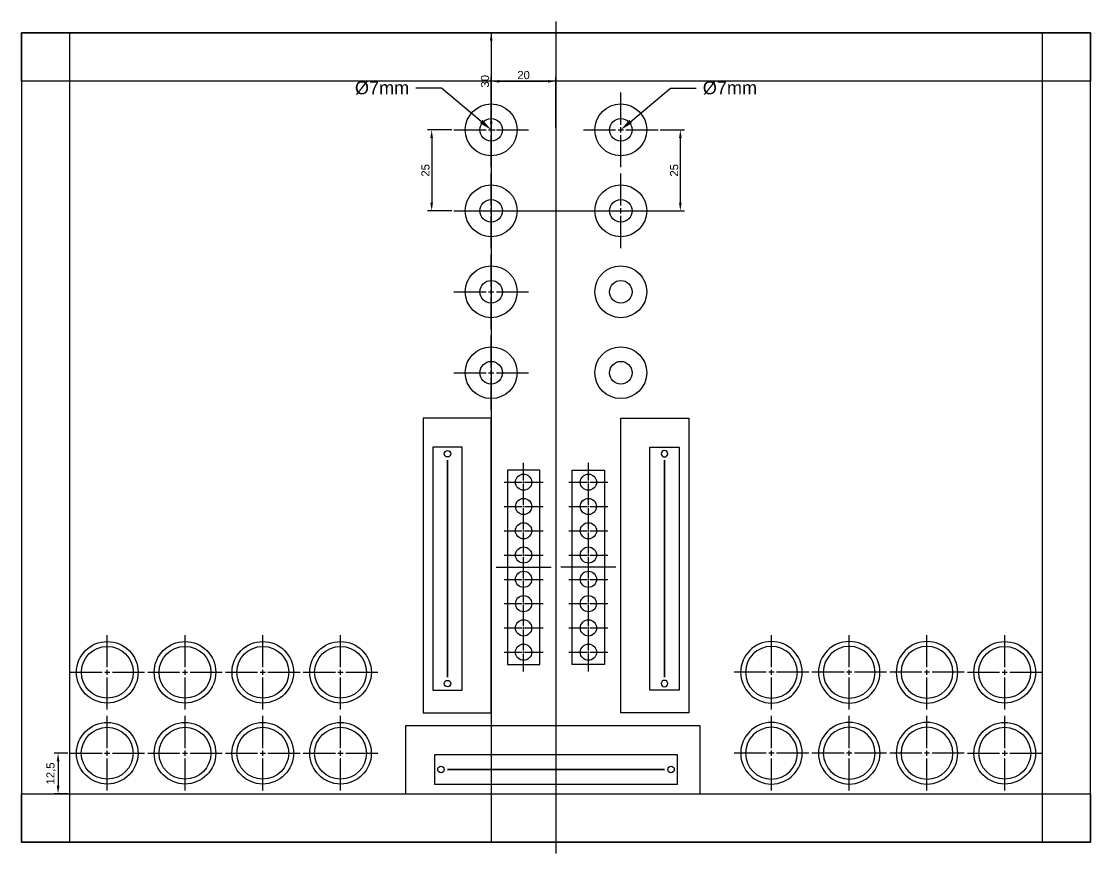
# Model space of a CAD drawing. Header units: millimetres. Extents: x -366 to 391, y -4 to 567.
# Drawn here: x 0 to 330, y -3.5 to 253.5 of the extents above; entities that cross this region are included whole.
import ezdxf
from ezdxf import colors
from ezdxf.entities.mleader import LeaderData, LeaderLine
from ezdxf.math import Vec2, Vec3

# ---------------------------------------------------------------- set-up
doc = ezdxf.new("R2010")
doc.units = ezdxf.units.MM
doc.linetypes.add('CENTER2', pattern=[28.575, 19.05, -3.175, 3.175, -3.175])
doc.styles.get("Standard").update_dxf_attribs({"font": 'arial.ttf'})
doc.dimstyles.new('ISO-25', dxfattribs={"dimtxt": 2.5, "dimasz": 2.5, "dimexe": 1.25, "dimexo": 0.625, "dimtad": 1, "dimtxsty": 'Standard', "dimcen": 2.5, "dimadec": 0, "dimazin": 0, "dimtfac": 1, "dimtmove": 0, "dimatfit": 3, "dimfxl": 1, "dimarcsym": 0})

# ---------------------------------------------------------------- blocks, each defined once
blk = doc.blocks.new('*U2')
at = {"color": 0, "lineweight": 25, "transparency": 16777216}
blk.add_line((0, 128.5), (0, -128.5), dxfattribs=at)
blk = doc.blocks.new('*U3')
at = {"color": 0, "lineweight": 25, "transparency": 16777216}
for p, q in [((0, 1.6), (0, 11.5)), ((-11.5, 0), (-1.6, 0)), ((1.6, 0), (11.5, 0)), ((0, -11.5), (0, -1.6))]:
    blk.add_line(p, q, dxfattribs=at)
at = {"color": 0, "linetype": 'Continuous', "lineweight": 25, "transparency": 16777216}
for p, q in [((-0.8, 0), (0.8, 0)), ((0, -0.8), (0, 0.8))]:
    blk.add_line(p, q, dxfattribs=at)
blk = doc.blocks.new('*D4')
at = {"color": 0, "lineweight": -2, "transparency": 16777216}
for p, q in [((145, 247.5), (145, 222.5)), ((145.63, 250), (146.25, 250)), ((145.63, 220), (146.25, 220))]:
    blk.add_line(p, q, dxfattribs=at)
at = {"color": 0, "lineweight": 25, "transparency": 16777216}
for points in [[(144.58, 247.5), (145.42, 247.5), (145, 250)], [(144.58, 222.5), (145.42, 222.5), (145, 220)]]:
    blk.add_solid(points, dxfattribs=at)
at = {"layer": 'Defpoints', "color": 0, "lineweight": 25, "transparency": 16777216}
for p in [(145, 250), (145, 220), (145, 220)]:
    blk.add_point(p, dxfattribs=at)
at = {"color": 0, "lineweight": 25, "transparency": 16777216, "insert": (143.1, 235), "char_height": 2.5, "attachment_point": 5, "rotation": 90}
blk.add_mtext('30', dxfattribs=at)
blk = doc.blocks.new('*U5')
at = {"color": 0, "lineweight": 25, "transparency": 16777216}
for p, q in [((0, 1.6), (0, 11.5)), ((-11.5, 0), (-1.6, 0)), ((1.6, 0), (11.5, 0)), ((0, -11.5), (0, -1.6))]:
    blk.add_line(p, q, dxfattribs=at)
at = {"color": 0, "linetype": 'Continuous', "lineweight": 25, "transparency": 16777216}
for p, q in [((-0.8, 0), (0.8, 0)), ((0, -0.8), (0, 0.8))]:
    blk.add_line(p, q, dxfattribs=at)
blk = doc.blocks.new('*D6')
at = {"color": 0, "lineweight": -2, "transparency": 16777216}
for p, q in [((132.88, 220), (125.38, 220)), ((126.63, 217.5), (126.63, 197.5)), ((132.88, 195), (125.38, 195))]:
    blk.add_line(p, q, dxfattribs=at)
at = {"color": 0, "lineweight": 25, "transparency": 16777216}
for points in [[(126.21, 217.5), (127.04, 217.5), (126.63, 220)], [(126.21, 197.5), (127.04, 197.5), (126.63, 195)]]:
    blk.add_solid(points, dxfattribs=at)
at = {"layer": 'Defpoints', "color": 0, "lineweight": 25, "transparency": 16777216}
for p in [(133.5, 220), (126.63, 195), (133.5, 195)]:
    blk.add_point(p, dxfattribs=at)
at = {"color": 0, "lineweight": 25, "transparency": 16777216, "insert": (124.72, 207.5), "char_height": 2.5, "attachment_point": 5, "rotation": 90}
blk.add_mtext('25', dxfattribs=at)
blk = doc.blocks.new('*U11')
at = {"color": 0, "lineweight": 25, "transparency": 16777216}
for p, q in [((0, 1.6), (0, 11.5)), ((-11.5, 0), (-1.6, 0)), ((1.6, 0), (11.5, 0)), ((0, -11.5), (0, -1.6))]:
    blk.add_line(p, q, dxfattribs=at)
at = {"color": 0, "linetype": 'Continuous', "lineweight": 25, "transparency": 16777216}
for p, q in [((-0.8, 0), (0.8, 0)), ((0, -0.8), (0, 0.8))]:
    blk.add_line(p, q, dxfattribs=at)
blk = doc.blocks.new('*U17')
at = {"color": 0, "lineweight": 25, "transparency": 16777216}
for p, q in [((0, 1.6), (0, 11.5)), ((-11.5, 0), (-1.6, 0)), ((1.6, 0), (11.5, 0)), ((0, -11.5), (0, -1.6))]:
    blk.add_line(p, q, dxfattribs=at)
at = {"color": 0, "linetype": 'Continuous', "lineweight": 25, "transparency": 16777216}
for p, q in [((-0.8, 0), (0.8, 0)), ((0, -0.8), (0, 0.8))]:
    blk.add_line(p, q, dxfattribs=at)
blk = doc.blocks.new('*D18')
at = {"color": 0, "lineweight": -2, "transparency": 16777216}
for p, q in [((145, 220.63), (145, 236.25)), ((147.5, 235), (162.5, 235)), ((165, 220.63), (165, 236.25))]:
    blk.add_line(p, q, dxfattribs=at)
at = {"color": 0, "lineweight": 25, "transparency": 16777216}
for points in [[(147.5, 235.42), (147.5, 234.58), (145, 235)], [(162.5, 235.42), (162.5, 234.58), (165, 235)]]:
    blk.add_solid(points, dxfattribs=at)
at = {"layer": 'Defpoints', "color": 0, "lineweight": 25, "transparency": 16777216}
for p in [(165, 235), (145, 220), (165, 220)]:
    blk.add_point(p, dxfattribs=at)
at = {"color": 0, "lineweight": 25, "transparency": 16777216, "insert": (155, 236.9), "char_height": 2.5, "attachment_point": 5}
blk.add_mtext('20', dxfattribs=at)
blk = doc.blocks.new('LinPot')
at = {"color": 7, "lineweight": 25}
for p, q in [((7.5, 11), (7.5, 78)), ((7.5, 78), (7.5, 11))]:
    blk.add_line(p, q, dxfattribs=at)
for points in [[(0, 0), (21, 0), (21, 91), (0, 91)], [(3, 7), (12, 7), (12, 82), (3, 82)]]:
    blk.add_lwpolyline(points, close=True, dxfattribs=at)
for centre in [(7.5, 80), (7.5, 9)]:
    blk.add_circle(centre, 1, dxfattribs=at)
blk = doc.blocks.new('*U31')
at = {"color": 0, "lineweight": 25, "transparency": 16777216}
for p, q in [((0, 1.6), (0, 11.5)), ((-11.5, 0), (-1.6, 0)), ((1.6, 0), (11.5, 0)), ((0, -11.5), (0, -1.6))]:
    blk.add_line(p, q, dxfattribs=at)
at = {"color": 0, "linetype": 'Continuous', "lineweight": 25, "transparency": 16777216}
for p, q in [((-0.8, 0), (0.8, 0)), ((0, -0.8), (0, 0.8))]:
    blk.add_line(p, q, dxfattribs=at)
blk = doc.blocks.new('*U70')
at = {"color": 0, "linetype": 'CENTER2', "lineweight": 25, "transparency": 16777216}
for p, q in [((0, 1.6), (0, 11.5)), ((-11.5, 0), (-1.6, 0)), ((1.6, 0), (11.5, 0)), ((0, -11.5), (0, -1.6))]:
    blk.add_line(p, q, dxfattribs=at)
at = {"color": 0, "linetype": 'Continuous', "lineweight": 25, "transparency": 16777216}
for p, q in [((-0.8, 0), (0.8, 0)), ((0, -0.8), (0, 0.8))]:
    blk.add_line(p, q, dxfattribs=at)
blk = doc.blocks.new('Button')
at = {"color": 7, "lineweight": 25}
for radius in [9.5, 8]:
    blk.add_circle((0, 0), radius, dxfattribs=at)
at = {"color": 7, "linetype": 'CENTER2', "lineweight": 25}
blk.add_blockref('*U70', (0, 0), dxfattribs=at)
blk = doc.blocks.new('*U30')
at = {"color": 0, "lineweight": 25, "transparency": 16777216}
for p, q in [((0, 1.6), (0, 11.5)), ((-11.5, 0), (-1.6, 0)), ((1.6, 0), (11.5, 0)), ((0, -11.5), (0, -1.6))]:
    blk.add_line(p, q, dxfattribs=at)
at = {"color": 0, "linetype": 'Continuous', "lineweight": 25, "transparency": 16777216}
for p, q in [((-0.8, 0), (0.8, 0)), ((0, -0.8), (0, 0.8))]:
    blk.add_line(p, q, dxfattribs=at)
blk = doc.blocks.new('*D32')
at = {"color": 0, "lineweight": -2, "transparency": 16777216}
for p, q in [((14.38, 27.5), (10.08, 27.5)), ((11.33, 25), (11.33, 17.5)), ((14.38, 15), (10.08, 15))]:
    blk.add_line(p, q, dxfattribs=at)
at = {"color": 0, "lineweight": 25, "transparency": 16777216}
for points in [[(10.91, 25), (11.75, 25), (11.33, 27.5)], [(10.91, 17.5), (11.75, 17.5), (11.33, 15)]]:
    blk.add_solid(points, dxfattribs=at)
at = {"layer": 'Defpoints', "color": 0, "lineweight": 25, "transparency": 16777216}
for p in [(15, 27.5), (11.33, 15), (15, 15)]:
    blk.add_point(p, dxfattribs=at)
at = {"color": 0, "lineweight": 25, "transparency": 16777216, "insert": (9.2, 21.25), "char_height": 2.5, "attachment_point": 5, "rotation": 90}
blk.add_mtext('12,5', dxfattribs=at)
blk = doc.blocks.new('*U35')
at = {"color": 0, "lineweight": 25, "transparency": 16777216}
for p, q in [((0, 0.5), (0, 6)), ((-6, 0), (-0.5, 0)), ((0.5, 0), (6, 0)), ((0, -6), (0, -0.5))]:
    blk.add_line(p, q, dxfattribs=at)
at = {"color": 0, "linetype": 'Continuous', "lineweight": 25, "transparency": 16777216}
for p, q in [((-0.25, 0), (0.25, 0)), ((0, -0.25), (0, 0.25))]:
    blk.add_line(p, q, dxfattribs=at)
blk = doc.blocks.new('*U36')
at = {"color": 0, "lineweight": 25, "transparency": 16777216}
for p, q in [((0, 0.5), (0, 6)), ((-6, 0), (-0.5, 0)), ((0.5, 0), (6, 0)), ((0, -6), (0, -0.5))]:
    blk.add_line(p, q, dxfattribs=at)
at = {"color": 0, "linetype": 'Continuous', "lineweight": 25, "transparency": 16777216}
for p, q in [((-0.25, 0), (0.25, 0)), ((0, -0.25), (0, 0.25))]:
    blk.add_line(p, q, dxfattribs=at)
blk = doc.blocks.new('*U37')
at = {"color": 0, "lineweight": 25, "transparency": 16777216}
for p, q in [((0, 0.5), (0, 6)), ((-6, 0), (-0.5, 0)), ((0.5, 0), (6, 0)), ((0, -6), (0, -0.5))]:
    blk.add_line(p, q, dxfattribs=at)
at = {"color": 0, "linetype": 'Continuous', "lineweight": 25, "transparency": 16777216}
for p, q in [((-0.25, 0), (0.25, 0)), ((0, -0.25), (0, 0.25))]:
    blk.add_line(p, q, dxfattribs=at)
blk = doc.blocks.new('*U38')
at = {"color": 0, "lineweight": 25, "transparency": 16777216}
for p, q in [((0, 0.5), (0, 6)), ((-6, 0), (-0.5, 0)), ((0.5, 0), (6, 0)), ((0, -6), (0, -0.5))]:
    blk.add_line(p, q, dxfattribs=at)
at = {"color": 0, "linetype": 'Continuous', "lineweight": 25, "transparency": 16777216}
for p, q in [((-0.25, 0), (0.25, 0)), ((0, -0.25), (0, 0.25))]:
    blk.add_line(p, q, dxfattribs=at)
blk = doc.blocks.new('*U39')
at = {"color": 0, "lineweight": 25, "transparency": 16777216}
for p, q in [((0, 0.5), (0, 6)), ((-6, 0), (-0.5, 0)), ((0.5, 0), (6, 0)), ((0, -6), (0, -0.5))]:
    blk.add_line(p, q, dxfattribs=at)
at = {"color": 0, "linetype": 'Continuous', "lineweight": 25, "transparency": 16777216}
for p, q in [((-0.25, 0), (0.25, 0)), ((0, -0.25), (0, 0.25))]:
    blk.add_line(p, q, dxfattribs=at)
blk = doc.blocks.new('*U40')
at = {"color": 0, "lineweight": 25, "transparency": 16777216}
for p, q in [((0, 0.5), (0, 6)), ((-6, 0), (-0.5, 0)), ((0.5, 0), (6, 0)), ((0, -6), (0, -0.5))]:
    blk.add_line(p, q, dxfattribs=at)
at = {"color": 0, "linetype": 'Continuous', "lineweight": 25, "transparency": 16777216}
for p, q in [((-0.25, 0), (0.25, 0)), ((0, -0.25), (0, 0.25))]:
    blk.add_line(p, q, dxfattribs=at)
blk = doc.blocks.new('*U41')
at = {"color": 0, "lineweight": 25, "transparency": 16777216}
for p, q in [((0, 0.5), (0, 6)), ((-6, 0), (-0.5, 0)), ((0.5, 0), (6, 0)), ((0, -6), (0, -0.5))]:
    blk.add_line(p, q, dxfattribs=at)
at = {"color": 0, "linetype": 'Continuous', "lineweight": 25, "transparency": 16777216}
for p, q in [((-0.25, 0), (0.25, 0)), ((0, -0.25), (0, 0.25))]:
    blk.add_line(p, q, dxfattribs=at)
blk = doc.blocks.new('*U42')
at = {"color": 0, "lineweight": 25, "transparency": 16777216}
for p, q in [((0, 0.5), (0, 6)), ((-6, 0), (-0.5, 0)), ((0.5, 0), (6, 0)), ((0, -6), (0, -0.5))]:
    blk.add_line(p, q, dxfattribs=at)
at = {"color": 0, "linetype": 'Continuous', "lineweight": 25, "transparency": 16777216}
for p, q in [((-0.25, 0), (0.25, 0)), ((0, -0.25), (0, 0.25))]:
    blk.add_line(p, q, dxfattribs=at)
blk = doc.blocks.new('*U43')
at = {"color": 0, "lineweight": 25, "transparency": 16777216}
blk.add_line((-8.5, 0), (8.5, 0), dxfattribs=at)
blk = doc.blocks.new('*U44')
at = {"color": 0, "lineweight": 25, "transparency": 16777216}
for p, q in [((0, 1.6), (0, 11.5)), ((-11.5, 0), (-1.6, 0)), ((1.6, 0), (11.5, 0)), ((0, -11.5), (0, -1.6))]:
    blk.add_line(p, q, dxfattribs=at)
at = {"color": 0, "linetype": 'Continuous', "lineweight": 25, "transparency": 16777216}
for p, q in [((-0.8, 0), (0.8, 0)), ((0, -0.8), (0, 0.8))]:
    blk.add_line(p, q, dxfattribs=at)
blk = doc.blocks.new('*U46')
at = {"color": 0, "lineweight": 25, "transparency": 16777216}
for p, q in [((0, 1.6), (0, 11.5)), ((-11.5, 0), (-1.6, 0)), ((1.6, 0), (11.5, 0)), ((0, -11.5), (0, -1.6))]:
    blk.add_line(p, q, dxfattribs=at)
at = {"color": 0, "linetype": 'Continuous', "lineweight": 25, "transparency": 16777216}
for p, q in [((-0.8, 0), (0.8, 0)), ((0, -0.8), (0, 0.8))]:
    blk.add_line(p, q, dxfattribs=at)
blk = doc.blocks.new('*U45')
at = {"color": 0, "lineweight": 25, "transparency": 16777216}
for p, q in [((0, 1.6), (0, 11.5)), ((-11.5, 0), (-1.6, 0)), ((1.6, 0), (11.5, 0)), ((0, -11.5), (0, -1.6))]:
    blk.add_line(p, q, dxfattribs=at)
at = {"color": 0, "linetype": 'Continuous', "lineweight": 25, "transparency": 16777216}
for p, q in [((-0.8, 0), (0.8, 0)), ((0, -0.8), (0, 0.8))]:
    blk.add_line(p, q, dxfattribs=at)
blk = doc.blocks.new('*U47')
at = {"color": 0, "lineweight": 25, "transparency": 16777216}
for p, q in [((0, 0.5), (0, 6)), ((-6, 0), (-0.5, 0)), ((0.5, 0), (6, 0)), ((0, -6), (0, -0.5))]:
    blk.add_line(p, q, dxfattribs=at)
at = {"color": 0, "linetype": 'Continuous', "lineweight": 25, "transparency": 16777216}
for p, q in [((-0.25, 0), (0.25, 0)), ((0, -0.25), (0, 0.25))]:
    blk.add_line(p, q, dxfattribs=at)
blk = doc.blocks.new('*U48')
at = {"color": 0, "lineweight": 25, "transparency": 16777216}
for p, q in [((0, 0.5), (0, 6)), ((-6, 0), (-0.5, 0)), ((0.5, 0), (6, 0)), ((0, -6), (0, -0.5))]:
    blk.add_line(p, q, dxfattribs=at)
at = {"color": 0, "linetype": 'Continuous', "lineweight": 25, "transparency": 16777216}
for p, q in [((-0.25, 0), (0.25, 0)), ((0, -0.25), (0, 0.25))]:
    blk.add_line(p, q, dxfattribs=at)
blk = doc.blocks.new('*U49')
at = {"color": 0, "lineweight": 25, "transparency": 16777216}
for p, q in [((0, 0.5), (0, 6)), ((-6, 0), (-0.5, 0)), ((0.5, 0), (6, 0)), ((0, -6), (0, -0.5))]:
    blk.add_line(p, q, dxfattribs=at)
at = {"color": 0, "linetype": 'Continuous', "lineweight": 25, "transparency": 16777216}
for p, q in [((-0.25, 0), (0.25, 0)), ((0, -0.25), (0, 0.25))]:
    blk.add_line(p, q, dxfattribs=at)
blk = doc.blocks.new('*U50')
at = {"color": 0, "lineweight": 25, "transparency": 16777216}
for p, q in [((0, 0.5), (0, 6)), ((-6, 0), (-0.5, 0)), ((0.5, 0), (6, 0)), ((0, -6), (0, -0.5))]:
    blk.add_line(p, q, dxfattribs=at)
at = {"color": 0, "linetype": 'Continuous', "lineweight": 25, "transparency": 16777216}
for p, q in [((-0.25, 0), (0.25, 0)), ((0, -0.25), (0, 0.25))]:
    blk.add_line(p, q, dxfattribs=at)
blk = doc.blocks.new('*U51')
at = {"color": 0, "lineweight": 25, "transparency": 16777216}
for p, q in [((0, 0.5), (0, 6)), ((-6, 0), (-0.5, 0)), ((0.5, 0), (6, 0)), ((0, -6), (0, -0.5))]:
    blk.add_line(p, q, dxfattribs=at)
at = {"color": 0, "linetype": 'Continuous', "lineweight": 25, "transparency": 16777216}
for p, q in [((-0.25, 0), (0.25, 0)), ((0, -0.25), (0, 0.25))]:
    blk.add_line(p, q, dxfattribs=at)
blk = doc.blocks.new('*U52')
at = {"color": 0, "lineweight": 25, "transparency": 16777216}
for p, q in [((0, 0.5), (0, 6)), ((-6, 0), (-0.5, 0)), ((0.5, 0), (6, 0)), ((0, -6), (0, -0.5))]:
    blk.add_line(p, q, dxfattribs=at)
at = {"color": 0, "linetype": 'Continuous', "lineweight": 25, "transparency": 16777216}
for p, q in [((-0.25, 0), (0.25, 0)), ((0, -0.25), (0, 0.25))]:
    blk.add_line(p, q, dxfattribs=at)
blk = doc.blocks.new('*U53')
at = {"color": 0, "lineweight": 25, "transparency": 16777216}
for p, q in [((0, 0.5), (0, 6)), ((-6, 0), (-0.5, 0)), ((0.5, 0), (6, 0)), ((0, -6), (0, -0.5))]:
    blk.add_line(p, q, dxfattribs=at)
at = {"color": 0, "linetype": 'Continuous', "lineweight": 25, "transparency": 16777216}
for p, q in [((-0.25, 0), (0.25, 0)), ((0, -0.25), (0, 0.25))]:
    blk.add_line(p, q, dxfattribs=at)
blk = doc.blocks.new('*U54')
at = {"color": 0, "lineweight": 25, "transparency": 16777216}
for p, q in [((0, 0.5), (0, 6)), ((-6, 0), (-0.5, 0)), ((0.5, 0), (6, 0)), ((0, -6), (0, -0.5))]:
    blk.add_line(p, q, dxfattribs=at)
at = {"color": 0, "linetype": 'Continuous', "lineweight": 25, "transparency": 16777216}
for p, q in [((-0.25, 0), (0.25, 0)), ((0, -0.25), (0, 0.25))]:
    blk.add_line(p, q, dxfattribs=at)
blk = doc.blocks.new('*U55')
at = {"color": 0, "lineweight": 25, "transparency": 16777216}
blk.add_line((8.5, 0), (-8.5, 0), dxfattribs=at)
blk = doc.blocks.new('*U56')
at = {"color": 0, "lineweight": 25, "transparency": 16777216}
for p, q in [((0, 1.6), (0, 11.5)), ((-11.5, 0), (-1.6, 0)), ((1.6, 0), (11.5, 0)), ((0, -11.5), (0, -1.6))]:
    blk.add_line(p, q, dxfattribs=at)
at = {"color": 0, "linetype": 'Continuous', "lineweight": 25, "transparency": 16777216}
for p, q in [((-0.8, 0), (0.8, 0)), ((0, -0.8), (0, 0.8))]:
    blk.add_line(p, q, dxfattribs=at)
blk = doc.blocks.new('*D57')
at = {"color": 0, "lineweight": -2, "transparency": 16777216}
for p, q in [((197.13, 220), (204.62, 220)), ((203.37, 217.5), (203.37, 197.5)), ((134.13, 195), (204.62, 195))]:
    blk.add_line(p, q, dxfattribs=at)
at = {"color": 0, "lineweight": 25, "transparency": 16777216}
for points in [[(202.96, 217.5), (203.79, 217.5), (203.37, 220)], [(202.96, 197.5), (203.79, 197.5), (203.37, 195)]]:
    blk.add_solid(points, dxfattribs=at)
at = {"layer": 'Defpoints', "color": 0, "lineweight": 25, "transparency": 16777216}
for p in [(196.5, 220), (133.5, 195), (203.37, 195)]:
    blk.add_point(p, dxfattribs=at)
at = {"color": 0, "lineweight": 25, "transparency": 16777216, "insert": (201.47, 207.5), "char_height": 2.5, "attachment_point": 5, "rotation": 90}
blk.add_mtext('25', dxfattribs=at)

msp = doc.modelspace()

# ---------------------------------------------------------------- linework, layer by layer
at = {"color": 7, "lineweight": 25}
for p, q in [((145, 250), (145, 0)), ((49.265, -0.038), (49.265, -0.038))]:
    msp.add_line(p, q, dxfattribs=at)
for points in [[(0, 0), (330, 0), (330, 250), (0, 250)], [(0, 250), (330, 250), (330, 235), (0, 235)], [(0, 0), (15, 0), (15, 250), (0, 250)], [(330, 250), (315, 250), (315, 0), (330, 0)], [(150, 54.946), (160, 54.946), (160, 114.946), (150, 114.946)], [(180, 54.946), (170, 54.946), (170, 114.946), (180, 114.946)], [(330, 0), (0, 0), (0, 15), (330, 15)]]:
    msp.add_lwpolyline(points, close=True, dxfattribs=at)
for centre, radius in [((145, 220), 8), ((185, 220), 8), ((145, 220), 3.5), ((185, 220), 3.5), ((145, 195), 8), ((185, 195), 8), ((145, 195), 3.5), ((185, 195), 3.5), ((145, 170), 8), ((185, 170), 8), ((145, 170), 3.5), ((185, 170), 3.5), ((145, 145), 8), ((185, 145), 8), ((145, 145), 3.5), ((185, 145), 3.5), ((155, 111.196), 2.5), ((175, 111.196), 2.5), ((155.004, 103.696), 2.5), ((174.996, 103.696), 2.5), ((155, 96.196), 2.5), ((175, 96.196), 2.5), ((155, 88.696), 2.5), ((175, 88.696), 2.5), ((155, 81.196), 2.5), ((175, 81.196), 2.5), ((155.004, 73.696), 2.5), ((174.996, 73.696), 2.5), ((155, 66.195), 2.5), ((175, 66.195), 2.5), ((26.508, 52.5), 9.5), ((26.508, 52.5), 8), ((155, 58.696), 2.5), ((175, 58.696), 2.5), ((303.492, 52.5), 9.5), ((303.492, 52.5), 8), ((26.5, 27.5), 9.5), ((303.5, 27.5), 9.5), ((26.5, 27.5), 8), ((303.5, 27.5), 8)]:
    msp.add_circle(centre, radius, dxfattribs=at)

# ---------------------------------------------------------------- block references
for name, p in [('*U2', (165, 125)), ('*U3', (145, 220)), ('*U56', (185, 220)), ('*U5', (145, 195)), ('*U44', (185, 195)), ('*U11', (145, 170)), ('*U17', (145, 145)), ('LinPot', (124, 40)), ('*U35', (155, 111.196)), ('*U47', (175, 111.196)), ('*U36', (155.004, 103.696)), ('*U48', (174.996, 103.696)), ('*U37', (155, 96.196)), ('*U49', (175, 96.196)), ('*U38', (155, 88.696)), ('*U50', (175, 88.696)), ('*U39', (155, 81.196)), ('*U51', (175, 81.196)), ('*U43', (155, 84.946)), ('*U55', (175, 84.946)), ('*U40', (155.004, 73.696)), ('*U52', (174.996, 73.696)), ('*U41', (155, 66.195)), ('*U53', (175, 66.195)), ('*U31', (26.508, 52.5)), ('Button', (50.508, 52.5)), ('Button', (74.508, 52.5)), ('Button', (98.508, 52.5)), ('*U42', (155, 58.696)), ('*U54', (175, 58.696)), ('*U46', (303.492, 52.5)), ('*U30', (26.5, 27.5)), ('Button', (50.5, 27.5)), ('Button', (74.5, 27.5)), ('Button', (98.5, 27.5)), ('*U45', (303.5, 27.5))]:
    msp.add_blockref(name, p, dxfattribs=at)
at = {"color": 7, "lineweight": 25, "xscale": -1}
for name, p in [('LinPot', (206, 40)), ('Button', (231.492, 52.5)), ('Button', (255.492, 52.5)), ('Button', (279.492, 52.5)), ('Button', (231.5, 27.5)), ('Button', (255.5, 27.5)), ('Button', (279.5, 27.5))]:
    msp.add_blockref(name, p, dxfattribs=at)
at = {"color": 7, "lineweight": 25, "rotation": 90}
msp.add_blockref('LinPot', (209.5, 15), dxfattribs=at)

# ---------------------------------------------------------------- dimensions: what is measured, and where the dimension line sits
at = {"color": 7, "lineweight": 25}
for base, p1, p2, picture, middle in [((145, 220), (145, 250), (145, 220), '*D4', (143.098, 235)), ((126.625, 195), (133.5, 220), (133.5, 195), '*D6', (124.724, 207.5)), ((203.375, 195), (196.5, 220), (133.5, 195), '*D57', (201.473, 207.5)), ((11.329, 15), (15, 27.5), (15, 15), '*D32', (9.202, 21.25))]:
    dim = msp.add_linear_dim(base=base, p1=p1, p2=p2, angle=90, dimstyle='ISO-25', dxfattribs=at)
    dim.commit()
    dim.dimension.update_dxf_attribs({"geometry": picture, "text_midpoint": middle})
dim = msp.add_linear_dim(base=(165, 235), p1=(145, 220), p2=(165, 220), dimstyle='ISO-25', dxfattribs=at)
dim.commit()
dim.dimension.update_dxf_attribs({"geometry": '*D18', "text_midpoint": (155, 236.901)})

# ---------------------------------------------------------------- leaders
ml = msp.add_multileader_mtext('Standard', dxfattribs=at)
ml.set_content('%%C7mm', color=7)
ml.set_leader_properties()
ml.build(insert=Vec2(0, 0))
ctx = ml.context
ctx.base_point, ctx.plane_origin = Vec3(101.521, 232.92), Vec3(145, 220)
ctx.text_align_type = 2
notes = []
notes.append((ctx, [(1, (1, 1, 0), (129.699, 232.92), (-1, 0), 8, [(0, [(145, 220)], 0, [])])]))
ctx.mtext.insert, ctx.mtext.alignment, ctx.mtext.flow_direction = Vec3(119.699, 235), 3, 5
ml = msp.add_multileader_mtext('Standard', dxfattribs=at)
ml.set_content('%%C7mm', color=7)
ml.set_leader_properties()
ml.build(insert=Vec2(0, 0))
ctx = ml.context
ctx.base_point, ctx.plane_origin = Vec3(208.301, 232.92), Vec3(185, 220)
notes.append((ctx, [(1, (1, 1, 0), (200.301, 232.92), (1, 0), 8, [(0, [(185, 220)], 0, [])])]))
ctx.mtext.insert, ctx.mtext.flow_direction = Vec3(210.301, 235), 5
for ctx, leaders in notes:
    for number, flags, end, landing, length, lines in leaders:
        leader = LeaderData()
        leader.index, (leader.has_last_leader_line, leader.has_dogleg_vector, leader.attachment_direction) = number, flags
        leader.last_leader_point, leader.dogleg_vector, leader.dogleg_length = Vec3(end), Vec3(landing), length
        for number, points, colour, breaks in lines:
            line = LeaderLine()
            line.index, line.vertices, line.color, line.breaks = number, Vec3.list(points), colors.encode_raw_color(colour), breaks
            leader.lines.append(line)
        ctx.leaders.append(leader)

doc.saveas('drawing.dxf')
